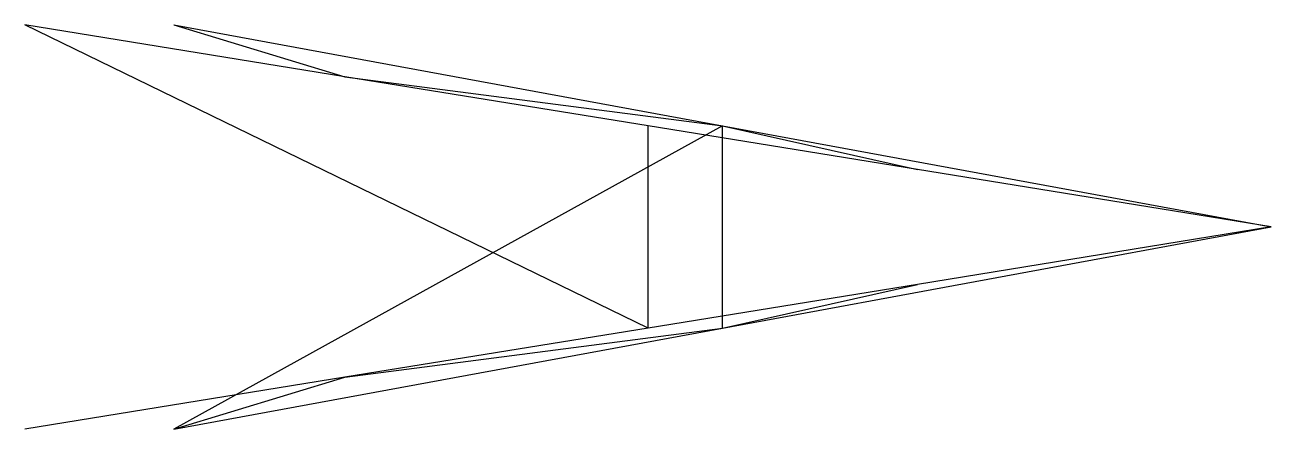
# Model space of a CAD drawing. Header units: metres. Extents: x 2283.04 to 2286.74, y 1395.29 to 1396.49.
import ezdxf

# ---------------------------------------------------------------- set-up
doc = ezdxf.new("R2010")
doc.units = ezdxf.units.M
for name, color, linetype in [('Braço - Diagonais Horizontais', 103, 'Continuous'), ('Braço - Diagonais Verticais', 135, 'Continuous'), ('Braço - Montantes', 121, 'Continuous')]:
    doc.layers.add(name, color=color, linetype=linetype)

msp = doc.modelspace()

# ---------------------------------------------------------------- linework, layer by layer
at = {"layer": 'Braço - Diagonais Horizontais'}
for p, q in [((2284.8921, 1395.5867, 36), (2283.0421, 1396.4867, 36)), ((2285.1129, 1396.1867, 36.7429), (2283.4838, 1395.2867, 37.4857)), ((2284.8921, 1395.5867, 36), (2284.8921, 1396.1867, 36)), ((2285.1129, 1395.5867, 36.7429), (2285.1129, 1396.1867, 36.7429))]:
    msp.add_line(p, q, dxfattribs=at)
at = {"layer": 'Braço - Diagonais Verticais'}
for p, q in [((2283.4838, 1396.4867, 37.4857), (2283.9921, 1396.3326, 36)), ((2283.9921, 1396.3326, 36), (2285.1129, 1396.1867, 36.7429)), ((2285.1129, 1396.1867, 36.7429), (2285.6921, 1396.0569, 36)), ((2285.1129, 1395.5867, 36.7429), (2285.6921, 1395.7164, 36)), ((2283.9921, 1395.4407, 36), (2285.1129, 1395.5867, 36.7429)), ((2283.4838, 1395.2867, 37.4857), (2283.9921, 1395.4407, 36))]:
    msp.add_line(p, q, dxfattribs=at)
at = {"layer": 'Braço - Montantes'}
for p, q in [((2283.9921, 1396.3326, 36), (2283.0421, 1396.4867, 36)), ((2283.4838, 1396.4867, 37.4857), (2285.1129, 1396.1867, 36.7429)), ((2284.8921, 1396.1867, 36), (2283.9921, 1396.3326, 36)), ((2285.6921, 1396.0569, 36), (2284.8921, 1396.1867, 36)), ((2285.1129, 1396.1867, 36.7429), (2286.7421, 1395.8867, 36)), ((2286.7421, 1395.8867, 36), (2285.6921, 1396.0569, 36)), ((2285.1129, 1395.5867, 36.7429), (2286.7421, 1395.8867, 36)), ((2286.7421, 1395.8867, 36), (2285.6921, 1395.7164, 36)), ((2285.6921, 1395.7164, 36), (2284.8921, 1395.5867, 36)), ((2283.4838, 1395.2867, 37.4857), (2285.1129, 1395.5867, 36.7429)), ((2284.8921, 1395.5867, 36), (2283.9921, 1395.4407, 36)), ((2283.9921, 1395.4407, 36), (2283.0421, 1395.2867, 36))]:
    msp.add_line(p, q, dxfattribs=at)

doc.saveas('drawing.dxf')
